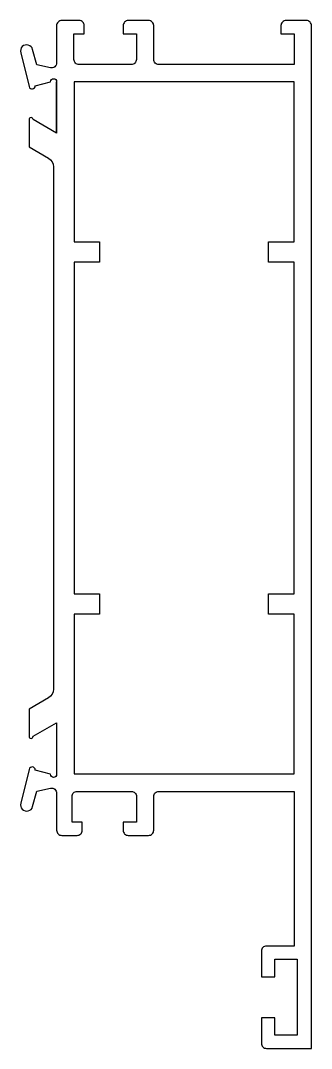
# Model space of a CAD drawing. Extents: x 164 to 192, y 141 to 241.
import ezdxf

# ---------------------------------------------------------------- set-up
doc = ezdxf.new("R2010")
doc.units = 0
doc.layers.add('ERCAN', color=220, linetype='CONTINUOUS')

msp = doc.modelspace()

# ---------------------------------------------------------------- linework, layer by layer
at = {"layer": 'ERCAN', "color": 7}
msp.add_lwpolyline([(175.03, 237.63, -0.414214), (174.53, 237.13), (169.43, 237.13, -0.414214), (168.93, 237.63), (168.93, 240.13), (169.94, 240.13), (169.94, 240.93, 0.414214), (169.44, 241.43), (167.73, 241.43, 0.414214), (167.23, 240.93), (167.23, 237.3, -0.475398), (166.63, 236.81), (165.29, 237.09), (164.89, 238.6, 1.019099), (163.73, 238.29), (164.55, 234.97, 0.888706), (165.15, 235.05), (166.64, 235.45, -1), (167.24, 235.45), (167.24, 230.42), (167.24, 235.45), (167.24, 230.42), (164.94, 231.75, 1), (164.54, 231.75), (164.54, 229.09), (166.44, 228, -0.267949), (166.94, 227.13), (166.94, 176.14, -0.267949), (166.44, 175.28), (164.54, 174.18), (164.54, 171.53, 1), (164.94, 171.53), (167.24, 172.85), (167.24, 167.82, -1), (166.64, 167.82), (165.15, 168.23, 0.888706), (164.55, 168.3), (163.73, 164.99, 1.019099), (164.89, 164.67), (165.29, 166.18), (166.63, 166.46, -0.475398), (167.24, 165.97), (167.24, 162.35, 0.414214), (167.74, 161.85), (169.24, 161.85, 0.414214), (169.74, 162.35), (169.74, 163.15), (168.74, 163.15), (168.74, 165.65, -0.414214), (169.24, 166.15), (174.54, 166.15, -0.414214), (175.04, 165.65), (175.04, 163.15), (173.74, 163.15), (173.74, 162.35, 0.414214), (174.24, 161.85), (176.23, 161.85, 0.414214), (176.73, 162.35), (176.73, 165.65, -0.414214), (177.23, 166.15), (190.45, 166.15), (190.45, 151.05), (187.75, 151.05, 0.414214), (187.25, 150.55), (187.25, 148.05), (188.55, 148.05), (188.55, 149.75), (190.75, 149.75), (190.75, 142.35), (188.55, 142.35), (188.55, 144.05), (187.25, 144.05), (187.25, 141.55, 0.414214), (187.75, 141.05), (192.15, 141.05), (192.15, 237.13), (192.15, 240.93, 0.414214), (191.65, 241.43), (189.66, 241.43, 0.414214), (189.16, 240.93), (189.16, 240.13), (190.45, 240.13), (190.45, 237.13), (177.23, 237.13, -0.414214), (176.73, 237.63), (176.73, 240.93, 0.414214), (176.23, 241.43), (174.24, 241.43, 0.414214), (173.74, 240.93), (173.74, 240.13), (175.03, 240.13)], format="xyb", close=True, dxfattribs=at)
msp.add_lwpolyline([(168.94, 185.45), (171.44, 185.45), (171.44, 183.45), (168.94, 183.45), (168.94, 167.85), (190.45, 167.85), (190.45, 183.45), (187.95, 183.45), (187.95, 185.45), (190.45, 185.45), (190.45, 217.83), (187.95, 217.83), (187.95, 219.83), (190.45, 219.83), (190.45, 235.43), (168.94, 235.43), (168.94, 219.83), (171.44, 219.83), (171.44, 217.83), (168.94, 217.83)], close=True, dxfattribs=at)

doc.saveas('drawing.dxf')
